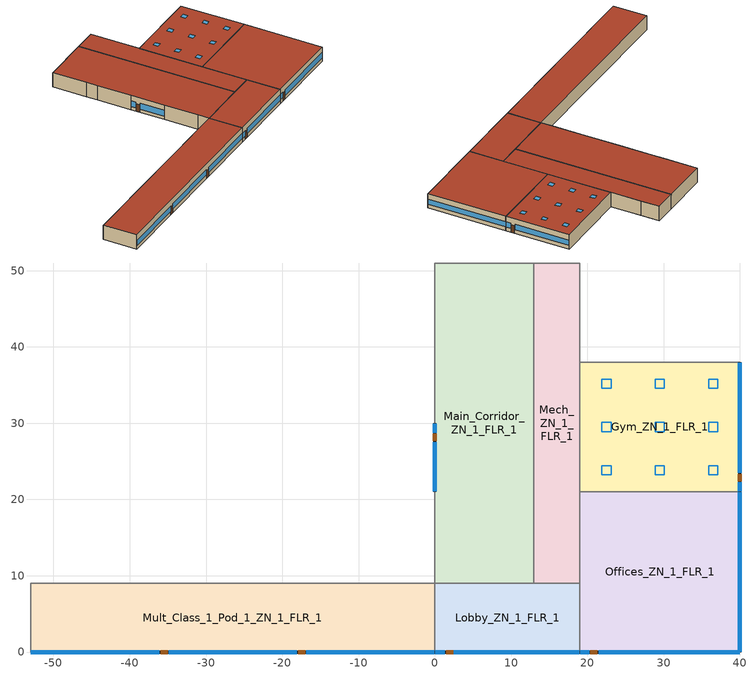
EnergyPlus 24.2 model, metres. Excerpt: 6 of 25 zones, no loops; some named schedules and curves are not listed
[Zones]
Mult_Class_1_Pod_1_ZN_1_FLR_1
 floor ground (Mult_Class_1_Pod_1_ZN_1_FLR_1_Floor_Ffactor): -53,9 0,9 0,0 -53,0 z0
 wall outside (nonres_ext_wall_grd): -53,0 0,0 z0:4
 wall to Lobby_ZN_1_FLR_1 (int_wall): 0,0 0,9 z0:4
 wall to Corridor_Pod_1_ZN_1_FLR_1 (int_wall): 0,9 -53,9 z0:4
 wall to Corner_Class_1_Pod_1_ZN_1_FLR_1 (int_wall): -53,9 -53,0 z0:4
 window (NonresWindow_U_0.369_SHGC_0.357): -52.95,0 -36.13,0 / -34.91,0 -18.09,0 / -16.87,0 -0.05,0 z1.03:2.5
 door (Swinging Door_con): -35.94,0 -35.02,0 / -17.88,0 -16.97,0 z0:2.13
 roof outside (nonres_roof): -53,0 0,0 0,9 -53,9 z4
Main_Corridor_ZN_1_FLR_1
 floor ground (Main_Corridor_ZN_1_FLR_1_Floor_Ffactor): 0,51 13,51 13,9 0,9 z0
 wall outside (nonres_ext_wall_grd): 0,30 0,21 z0:4
 wall to Lobby_ZN_1_FLR_1 (int_wall): 0,9 13,9 z0:4
 wall to Mech_ZN_1_FLR_1 (int_wall): 13,9 13,51 z0:4
 wall to Bath_ZN_1_FLR_1 (int_wall): 13,51 0,51 z0:4
 wall to Mult_Class_2_Pod_2_ZN_1_FLR_1 (int_wall): 0,51 0,42 z0:4
 wall to Corridor_Pod_2_ZN_1_FLR_1 (int_wall): 0,42 0,39 z0:4
 wall to Mult_Class_1_Pod_2_ZN_1_FLR_1 (int_wall): 0,39 0,30 z0:4
 wall to Mult_Class_2_Pod_1_ZN_1_FLR_1 (int_wall): 0,21 0,12 z0:4
 wall to Corridor_Pod_1_ZN_1_FLR_1 (int_wall): 0,12 0,9 z0:4
 window (NonresWindow_U_0.369_SHGC_0.357): 0,29.95 0,28.73 / 0,27.51 0,21.05 z0.88:2.52
 door (Swinging Door_con): 0,28.58 0,27.67 z0:2.13
 roof outside (nonres_roof): 0,9 13,9 13,51 0,51 z4
Lobby_ZN_1_FLR_1
 floor ground (Lobby_ZN_1_FLR_1_Floor_Ffactor): 0,9 19,9 19,0 0,0 z0
 wall outside (nonres_ext_wall_grd): 0,0 19,0 z0:4
 wall to Offices_ZN_1_FLR_1 (int_wall): 19,0 19,9 z0:4
 wall to Mech_ZN_1_FLR_1 (int_wall): 19,9 13,9 z0:4
 window (NonresWindow_U_0.369_SHGC_0.357): 0.05,0 1.27,0 / 2.49,0 18.95,0 z1:2.51
 door (Swinging Door_con): 1.5,0 2.41,0 z0:2.13
 roof outside (nonres_roof): 0,0 19,0 19,9 0,9 z4
Mech_ZN_1_FLR_1
 floor adiabatic (Mech_ZN_1_FLR_1_Floor_Ffactor): 13,51 19,51 19,9 13,9 z0
 wall to Offices_ZN_1_FLR_1 (int_wall): 19,9 19,21 z0:4
 wall to Gym_ZN_1_FLR_1 (int_wall): 19,21 19,38 z0:4
 wall to Kitchen_ZN_1_FLR_1 (int_wall): 19,38 19,46 z0:4
 wall to Cafeteria_ZN_1_FLR_1 (int_wall): 19,46 19,51 z0:4
 wall to Bath_ZN_1_FLR_1 (int_wall): 19,51 13,51 z0:4
 roof outside (nonres_roof): 13,9 19,9 19,51 13,51 z4
Offices_ZN_1_FLR_1
 floor ground (Offices_ZN_1_FLR_1_Floor_Ffactor): 19,21 40,21 40,0 19,0 z0
 wall outside (nonres_ext_wall_grd): 19,0 40,0 40,21 z0:4
 wall to Gym_ZN_1_FLR_1 (int_wall): 40,21 19,21 z0:4
 window (NonresWindow_U_0.369_SHGC_0.357): 40,0.05 40,20.95 z1.1:2.51; 19.05,0 20.27,0 / 21.49,0 39.95,0 z1.01:2.51
 door (Swinging Door_con): 20.39,0 21.3,0 z0:2.13
 roof outside (nonres_roof): 19,0 40,0 40,21 19,21 z4
Gym_ZN_1_FLR_1
 floor ground (Gym_ZN_1_FLR_1_Floor_Ffactor): 19,38 40,38 40,21 19,21 z0
 wall outside (nonres_ext_wall_grd): 40,21 40,38 z0:4
 wall to Kitchen_ZN_1_FLR_1 (int_wall): 40,38 19,38 z0:4
 window (NonresWindow_U_0.369_SHGC_0.357): 40,21.05 40,22.27 / 40,23.49 40,37.95 z0.99:2.51
 door (Swinging Door_con): 40,22.38 40,23.3 z0:2.13
 roof outside (nonres_roof): 19,21 40,21 40,38 19,38 z4
 skylight (NonresSkylight_U_0.5_SHGC_0.4): 21.89,23.22 23.11,23.22 23.11,24.44 21.89,24.44 z4; 28.89,23.22 30.11,23.22 30.11,24.44 28.89,24.44 z4; 35.89,23.22 37.11,23.22 37.11,24.44 35.89,24.44 z4; 21.89,28.89 23.11,28.89 23.11,30.11 21.89,30.11 z4; 28.89,28.89 30.11,28.89 30.11,30.11 28.89,30.11 z4; 35.89,28.89 37.11,28.89 37.11,30.11 35.89,30.11 z4; 21.89,34.56 23.11,34.56 23.11,35.78 21.89,35.78 z4; 28.89,34.56 30.11,34.56 30.11,35.78 28.89,35.78 z4; 35.89,34.56 37.11,34.56 37.11,35.78 35.89,35.78 z4
[Building]
SchoolPrimary: North Axis=0; Terrain=City; Loads Convergence Tolerance Value=0.04; Temperature Convergence Tolerance Value=0.2; Solar Distribution=FullInteriorAndExterior; Maximum Number of Warmup Days=25; Minimum Number of Warmup Days=6
[Site:Location]
New.York-John.F.Kennedy.Intl.AP_NY_USA WMO=744860: Latitude=40.66; Longitude=-73.8; Time Zone=-5; Elevation=7
[SizingPeriod:DesignDay] Day of Month=21; DryBulb Temperature Range Modifier Type=DefaultMultipliers; Humidity Condition Type=Wetbulb; Barometric Pressure=101241; Rain Indicator=No; Snow Indicator=No; Daylight Saving Time Indicator=No
Name | Month | Day Type | Maximum DryBulb Temperature | Daily DryBulb Temperature Range | Wetbulb or DewPoint at Maximum DryBulb | Wind Speed | Wind Direction | Solar Model Indicator | Sky Clearness | ASHRAE Clear Sky Optical Depth for Beam Irradiance taub | ASHRAE Clear Sky Optical Depth for Diffuse Irradiance taud
New.York-John.F.Kennedy.Intl.AP_NY_USA Ann Htg 99.6% Condns DB | 1 | WinterDesignDay | -10.7 | 0 | -10.7 | 7.5 | 320 | ASHRAEClearSky | 0
New.York-John.F.Kennedy.Intl.AP_NY_USA Ann Clg .4% Condns DB=>MWB | 7 | SummerDesignDay | 32.1 | 7.4 | 23.1 | 5.6 | 230 | ASHRAETau |  | 0.541 | 1.8
[Site:GroundTemperature:FCfactorMethod]
January Ground Temperature=14; February Ground Temperature=7.3; March Ground Temperature=3.3; April Ground Temperature=1.2; May Ground Temperature=-0.2; June Ground Temperature=5.6; July Ground Temperature=10.9; August Ground Temperature=16.1; September Ground Temperature=21.7; October Ground Temperature=25; November Ground Temperature=24.8; December Ground Temperature=19.9
[Site:WaterMainsTemperature]
Calculation Method=Correlation; Annual Average Outdoor Air Temperature=12.4667; Maximum Difference In Monthly Average Outdoor Air Temperatures=25.2
[Material]
Name | Roughness | Thickness | Conductivity | Density | Specific Heat | Thermal Absorptance | Solar Absorptance | Visible Absorptance
Std Wood 6inch | MediumSmooth | 0.15 | 0.12 | 540 | 1210 | 0.9 | 0.7 | 0.7
F07 25mm stucco | Smooth | 0.0254 | 0.72 | 1856 | 840 | 0.9 | 0.7 | 0.7
F08 Metal surface | Smooth | 0.0008 | 45.28 | 7824 | 500
F13 Built-up roofing | Rough | 0.0095 | 0.16 | 1120 | 1460 | 0.9 | 0.77
G01 13mm gypsum board | Smooth | 0.0127 | 0.16 | 800 | 1090 | 0.9 | 0.7 | 0.5
G01 16mm gypsum board | MediumSmooth | 0.0159 | 0.16 | 800 | 1090
[Material:NoMass] Thermal Absorptance=0.9; Solar Absorptance=0.7; Visible Absorptance=0.7
Name | Roughness | Thermal Resistance
Opaque Door panel_con | MediumRough | 0.475973
Nonres_Roof_Insulation | MediumSmooth | 5.30668
Nonres_Exterior_Wall_Insulation_grd | MediumSmooth | 1.20316
[WindowMaterial:SimpleGlazingSystem]
Name | UFactor | Solar Heat Gain Coefficient | Visible Transmittance
Nonres Window Glazing Layer | 2.09528 | 0.357 | 0.3927
Nonres Skylight Glazing Layer | 2.83913 | 0.4 | 0.4
[Construction]
Swinging Door_con: Opaque Door panel_con
InteriorFurnishings: Std Wood 6inch
int_wall: G01 13mm gypsum board, G01 13mm gypsum board
nonres_roof: F13 Built-up roofing, Nonres_Roof_Insulation, F08 Metal surface
nonres_ext_wall_grd: F07 25mm stucco, G01 16mm gypsum board, Nonres_Exterior_Wall_Insulation_grd, G01 16mm gypsum board
NonresWindow_U_0.369_SHGC_0.357: Nonres Window Glazing Layer
NonresSkylight_U_0.5_SHGC_0.4: Nonres Skylight Glazing Layer
[Construction:FfactorGroundFloor] FFactor=0.90012
Name | Area | PerimeterExposed
Mult_Class_1_Pod_1_ZN_1_FLR_1_Floor_Ffactor | 477 | 53
Main_Corridor_ZN_1_FLR_1_Floor_Ffactor | 546 | 9
Lobby_ZN_1_FLR_1_Floor_Ffactor | 171 | 19
Mech_ZN_1_FLR_1_Floor_Ffactor | 252 | 0
Offices_ZN_1_FLR_1_Floor_Ffactor | 441 | 42
Gym_ZN_1_FLR_1_Floor_Ffactor | 357 | 17
[Zone] Type=1; Multiplier=1; Ceiling Height=4; Floor Area=autocalculate; Part of Total Floor Area=Yes
Name | Volume
Mult_Class_1_Pod_1_ZN_1_FLR_1 | 1908
Main_Corridor_ZN_1_FLR_1 | 2184
Lobby_ZN_1_FLR_1 | 684
Mech_ZN_1_FLR_1 | 1008
Offices_ZN_1_FLR_1 | 1764
Gym_ZN_1_FLR_1 | 1428
[InternalMass] Construction=InteriorFurnishings
Name | Zone or ZoneList | Surface Area
Mult_Class_1_Pod_1_ZN_1_FLR_1_InternalMass_1 | Mult_Class_1_Pod_1_ZN_1_FLR_1 | 954
Main_Corridor_ZN_1_FLR_1_InternalMass_1 | Main_Corridor_ZN_1_FLR_1 | 1092
Lobby_ZN_1_FLR_1_InternalMass_1 | Lobby_ZN_1_FLR_1 | 342
Mech_ZN_1_FLR_1_InternalMass_1 | Mech_ZN_1_FLR_1 | 504
Offices_ZN_1_FLR_1_InternalMass_1 | Offices_ZN_1_FLR_1 | 882
Gym_ZN_1_FLR_1_InternalMass_1 | Gym_ZN_1_FLR_1 | 714
[People] Fraction Radiant=0.3; Sensible Heat Fraction=AUTOCALCULATE; Activity Level Schedule=ACTIVITY_SCH; Enable ASHRAE 55 Comfort Warnings=No; Mean Radiant Temperature Calculation Type=EnclosureAveraged; Work Efficiency Schedule=WORK_EFF_SCH; Clothing Insulation Calculation Method=ClothingInsulationSchedule; Clothing Insulation Schedule=CLOTHING_SCH; Air Velocity Schedule=AIR_VELO_SCH; Thermal Comfort Model 1 Type=FANGER
Name | Zone or ZoneList or Space or SpaceList | Number of People Schedule | Number of People Calculation Method | Floor Area per Person | Number of People
Mult_Class_1_Pod_1_ZN_1_FLR_1 | Mult_Class_1_Pod_1_ZN_1_FLR_1 | BLDG_OCC_SCH | Area/Person | 3.716
Mech_ZN_1_FLR_1 | Mech_ZN_1_FLR_1 | BLDG_OCC_SCH | People |  | 4.069
Offices_ZN_1_FLR_1 | Offices_ZN_1_FLR_1 | BLDG_OCC_SCH_Offices_w_SB | Area/Person | 18.579
Gym_ZN_1_FLR_1 | Gym_ZN_1_FLR_1 | BLDG_OCC_SCH_Gym | Area/Person | 3.096
MAIN_CORRIDOR_ZN_1_FLR_1 | MAIN_CORRIDOR_ZN_1_FLR_1 | BLDG_OCC_SCH | People |  | 29.388
LOBBY_ZN_1_FLR_1 | LOBBY_ZN_1_FLR_1 | BLDG_OCC_SCH | People |  | 18.408
[Lights] Design Level Calculation Method=Watts/Area; Return Air Fraction=0; Fraction Radiant=0.37; Fraction Visible=0.2; Fraction Replaceable=1; EndUse Subcategory=LightsWired; Return Air Fraction Calculated from Plenum Temperature=No
Name | Zone or ZoneList or Space or SpaceList | Schedule | Watts per Floor Area
Mult_Class_1_Pod_1_ZN_1_FLR_1_Lights | Mult_Class_1_Pod_1_ZN_1_FLR_1 | ltg_sch_classroom | 7.42257
Main_Corridor_ZN_1_FLR_1_Lights | Main_Corridor_ZN_1_FLR_1 | ltg_sch_corridor | 4.289247
Lobby_ZN_1_FLR_1_Lights | Lobby_ZN_1_FLR_1 | ltg_sch_lobby | 7.750008
Mech_ZN_1_FLR_1_Lights | Mech_ZN_1_FLR_1 | ltg_sch_mechanical | 6.878133
Offices_ZN_1_FLR_1_Lights | Offices_ZN_1_FLR_1 | ltg_sch_office | 6.357204
Gym_ZN_1_FLR_1_Lights | Gym_ZN_1_FLR_1 | ltg_sch_gym | 7.188129
[ElectricEquipment] Schedule=BLDG_EQUIP_SCH; Design Level Calculation Method=EquipmentLevel; Fraction Latent=0; Fraction Radiant=0.5; Fraction Lost=0; EndUse Subcategory=MiscPlug
Name | Zone or ZoneList or Space or SpaceList | Design Level
Mult_Class_1_Pod_1_ZN_1_FLR_1_PlugMisc_Equip | Mult_Class_1_Pod_1_ZN_1_FLR_1 | 7155
Main_Corridor_ZN_1_FLR_1_PlugMisc_Equip | Main_Corridor_ZN_1_FLR_1 | 2184
Lobby_ZN_1_FLR_1_PlugMisc_Equip | Lobby_ZN_1_FLR_1 | 684
Mech_ZN_1_FLR_1_PlugMisc_Equip | Mech_ZN_1_FLR_1 | 2520
Offices_ZN_1_FLR_1_PlugMisc_Equip | Offices_ZN_1_FLR_1 | 4762.8
Gym_ZN_1_FLR_1_PlugMisc_Equip | Gym_ZN_1_FLR_1 | 1785
[Daylighting:Controls] Daylighting Method=SplitFlux; Availability Schedule=DaylightAvailSch; Lighting Control Type=Continuousoff; Minimum Input Power Fraction for Continuous or ContinuousOff Dimming Control=0.2; Minimum Light Output Fraction for Continuous or ContinuousOff Dimming Control=0.2; Number of Stepped Control Steps=3; Probability Lighting will be Reset When Needed in Manual Stepped Control=1; Maximum Allowable Discomfort Glare Index=22
Name | Zone or Space | Glare Calculation Daylighting Reference Point | Glare Calculation Azimuth Angle of View Direction Clockwise from Zone yAxis | Daylighting Reference Point 1 | Fraction of Lights Controlled by Reference Point 1 | Illuminance Setpoint at Reference Point 1 | Daylighting Reference Point 2 | Fraction of Lights Controlled by Reference Point 2 | Illuminance Setpoint at Reference Point 2
Gym_ZN_1_FLR_1_DaylCtrl | Gym_ZN_1_FLR_1 | Gym_ZN_1_FLR_1_DaylRefPt1 | 0 | Gym_ZN_1_FLR_1_DaylRefPt1 | 0.5 | 538 | Gym_ZN_1_FLR_1_DaylRefPt2 | 0.5 | 538
Mult_Class_1_Pod_1_ZN_1_FLR_1_DaylCtrl | Mult_Class_1_Pod_1_ZN_1_FLR_1 | Mult_Class_1_Pod_1_ZN_1_FLR_1_DaylRefPt1 | 180 | Mult_Class_1_Pod_1_ZN_1_FLR_1_DaylRefPt1 | 0.28 | 377 | Mult_Class_1_Pod_1_ZN_1_FLR_1_DaylRefPt2 | 0.28 | 377
Lobby_ZN_1_FLR_1_DaylCtrl | Lobby_ZN_1_FLR_1 | Lobby_ZN_1_FLR_1_DaylRefPt1 | 180 | Lobby_ZN_1_FLR_1_DaylRefPt1 | 0.28 | 269 | Lobby_ZN_1_FLR_1_DaylRefPt2 | 0.28 | 269
Offices_ZN_1_FLR_1_DaylCtrl | Offices_ZN_1_FLR_1 | Offices_ZN_1_FLR_1_DaylRefPt1 | 180 | Offices_ZN_1_FLR_1_DaylRefPt1 | 0.24 | 323 | Offices_ZN_1_FLR_1_DaylRefPt2 | 0.18 | 323
[ZoneInfiltration:DesignFlowRate] Temperature Term Coefficient=0; Velocity Squared Term Coefficient=0
Name | Zone or ZoneList or Space or SpaceList | Schedule | Design Flow Rate Calculation Method | Flow Rate per Exterior Surface Area | Constant Term Coefficient | Velocity Term Coefficient | Design Flow Rate
Mult_Class_1_Pod_1_ZN_1_FLR_1_Infiltration | Mult_Class_1_Pod_1_ZN_1_FLR_1 | INFIL_SCH_PNNL | Flow/ExteriorWallArea | 0.000569572 | 0 | 0.224
Main_Corridor_ZN_1_FLR_1_Infiltration | Main_Corridor_ZN_1_FLR_1 | INFIL_SCH_PNNL | Flow/ExteriorWallArea | 0.000569572 | 0 | 0.224
Lobby_ZN_1_FLR_1_Infiltration | Lobby_ZN_1_FLR_1 | INFIL_SCH_PNNL | Flow/ExteriorWallArea | 0.000569572 | 0 | 0.224
Lobby_ZN_1_FLR_1_Door_Infiltration | Lobby_ZN_1_FLR_1 | INFIL_Door_Opening_SCH | Flow/Zone |  | 1 | 0 | 3.03132
Mech_ZN_1_FLR_1_Infiltration | Mech_ZN_1_FLR_1 | INFIL_SCH_PNNL | Flow/ExteriorWallArea | 0.000569572 | 0 | 0.224
Offices_ZN_1_FLR_1_Infiltration | Offices_ZN_1_FLR_1 | INFIL_SCH_PNNL | Flow/ExteriorWallArea | 0.000569572 | 0 | 0.224
Gym_ZN_1_FLR_1_Infiltration | Gym_ZN_1_FLR_1 | INFIL_SCH_PNNL | Flow/ExteriorWallArea | 0.000569572 | 0 | 0.224
[Exterior:Lights] Control Option=AstronomicalClock; EndUse Subcategory=General
Name | Schedule | Design Level
Exterior_Lights_a | Exterior_lighting_schedule_a | 172.03
Exterior_Lights_b | Exterior_lighting_schedule_b_2016 | 1343.6
Exterior_Lights_c | Exterior_lighting_schedule_c_2016 | 445.39
[EnergyManagementSystem:Program]
SET_cCL2_Pod_3_ZN_1_FLR_1_Light_EMS_Program: SET cCL2_Pod_3_ZN_1_FLR_1_LSr_IP=0.093*cCL2_Pod_3_ZN_1_FLR_1_LSr/cCL2_Pod_3_ZN_1_FLR_1_Area; IF (cCL2_Pod_3_ZN_1_FLR_1_OSr <= 0) && (cCL2_Pod_3_ZN_1_FLR_1_LSr_IP >= 0.02); SET cCL2_Pod_3_ZN_1_FLR_1_LAr = 0.02*cCL2_Pod_3_ZN_1_FLR_1_Area/0.09290304; ELSE; SET cCL2_Pod_3_ZN_1_FLR_1_LAr = NULL; ENDIF
SET_mCl2_Pod_3_ZN_1_FLR_1_Light_EMS_Program: SET mCl2_Pod_3_ZN_1_FLR_1_LSr_IP=0.093*mCl2_Pod_3_ZN_1_FLR_1_LSr/mCl2_Pod_3_ZN_1_FLR_1_Area; IF (mCl2_Pod_3_ZN_1_FLR_1_OSr <= 0) && (mCl2_Pod_3_ZN_1_FLR_1_LSr_IP >= 0.02); SET mCl2_Pod_3_ZN_1_FLR_1_LAr = 0.02*mCl2_Pod_3_ZN_1_FLR_1_Area/0.09290304; ELSE; SET mCl2_Pod_3_ZN_1_FLR_1_LAr = NULL; ENDIF
SET_cPCLZN_1_FLR_1_Light_EMS_Program: SET cPCLZN_1_FLR_1_LSr_IP=0.093*cPCLZN_1_FLR_1_LSr/cPCLZN_1_FLR_1_Area; IF (cPCLZN_1_FLR_1_OSr <= 0) && (cPCLZN_1_FLR_1_LSr_IP >= 0.02); SET cPCLZN_1_FLR_1_LAr = 0.02*cPCLZN_1_FLR_1_Area/0.09290304; ELSE; SET cPCLZN_1_FLR_1_LAr = NULL; ENDIF
SET_Main_Corridor_ZN_1_FLR_1_Light_EMS_Program: SET Main_Corridor_ZN_1_FLR_1_LSr_IP=0.093*Main_Corridor_ZN_1_FLR_1_LSr/Main_Corridor_ZN_1_FLR_1_Area; IF (Main_Corridor_ZN_1_FLR_1_OSr <= 0) && (Main_Corridor_ZN_1_FLR_1_LSr_IP >= 0.02); SET Main_Corridor_ZN_1_FLR_1_LAr = 0.02*Main_Corridor_ZN_1_FLR_1_Area/0.09290304; ELSE; SET Main_Corridor_ZN_1_FLR_1_LAr = NULL; ENDIF
SET_Lobby_ZN_1_FLR_1_Light_EMS_Program: SET Lobby_ZN_1_FLR_1_LSr_IP=0.093*Lobby_ZN_1_FLR_1_LSr/Lobby_ZN_1_FLR_1_Area; IF (Lobby_ZN_1_FLR_1_OSr <= 0) && (Lobby_ZN_1_FLR_1_LSr_IP >= 0.02); SET Lobby_ZN_1_FLR_1_LAr = 0.02*Lobby_ZN_1_FLR_1_Area/0.09290304; ELSE; SET Lobby_ZN_1_FLR_1_LAr = NULL; ENDIF
SET_Mech_ZN_1_FLR_1_Light_EMS_Program: SET Mech_ZN_1_FLR_1_LSr_IP=0.093*Mech_ZN_1_FLR_1_LSr/Mech_ZN_1_FLR_1_Area; IF (Mech_ZN_1_FLR_1_OSr <= 0) && (Mech_ZN_1_FLR_1_LSr_IP >= 0.02); SET Mech_ZN_1_FLR_1_LAr = 0.02*Mech_ZN_1_FLR_1_Area/0.09290304; ELSE; SET Mech_ZN_1_FLR_1_LAr = NULL; ENDIF
SET_Bath_ZN_1_FLR_1_Light_EMS_Program: SET Bath_ZN_1_FLR_1_LSr_IP=0.093*Bath_ZN_1_FLR_1_LSr/Bath_ZN_1_FLR_1_Area; IF (Bath_ZN_1_FLR_1_OSr <= 0) && (Bath_ZN_1_FLR_1_LSr_IP >= 0.02); SET Bath_ZN_1_FLR_1_LAr = 0.02*Bath_ZN_1_FLR_1_Area/0.09290304; ELSE; SET Bath_ZN_1_FLR_1_LAr = NULL; ENDIF
SET_Offices_ZN_1_FLR_1_Light_EMS_Program: SET Offices_ZN_1_FLR_1_LSr_IP=0.093*Offices_ZN_1_FLR_1_LSr/Offices_ZN_1_FLR_1_Area; IF (Offices_ZN_1_FLR_1_OSr <= 0) && (Offices_ZN_1_FLR_1_LSr_IP >= 0.02); IF (ActualOccupancy <= 0); SET Offices_ZN_1_FLR_1_LAr = 0.02*Offices_ZN_1_FLR_1_Area/0.09290304; ELSE; SET Offices_ZN_1_FLR_1_LAr = NULL; ENDIF; ELSE; SET Offices_ZN_1_FLR_1_LAr = NULL; ENDIF
SET_Gym_ZN_1_FLR_1_Light_EMS_Program: SET Gym_ZN_1_FLR_1_LSr_IP=0.093*Gym_ZN_1_FLR_1_LSr/Gym_ZN_1_FLR_1_Area; IF (Gym_ZN_1_FLR_1_OSr <= 0) && (Gym_ZN_1_FLR_1_LSr_IP >= 0.02); SET Gym_ZN_1_FLR_1_LAr = 0.02*Gym_ZN_1_FLR_1_Area/0.09290304; ELSE; SET Gym_ZN_1_FLR_1_LAr = NULL; ENDIF
SET_Kitchen_ZN_1_FLR_1_Light_EMS_Program: SET Kitchen_ZN_1_FLR_1_LSr_IP=0.093*Kitchen_ZN_1_FLR_1_LSr/Kitchen_ZN_1_FLR_1_Area; IF (Kitchen_ZN_1_FLR_1_OSr <= 0) && (Kitchen_ZN_1_FLR_1_LSr_IP >= 0.02); SET Kitchen_ZN_1_FLR_1_LAr = 0.02*Kitchen_ZN_1_FLR_1_Area/0.09290304; ELSE; SET Kitchen_ZN_1_FLR_1_LAr = NULL; ENDIF
SET_Cafeteria_ZN_1_FLR_1_Light_EMS_Program: SET Cafeteria_ZN_1_FLR_1_LSr_IP=0.093*Cafeteria_ZN_1_FLR_1_LSr/Cafeteria_ZN_1_FLR_1_Area; IF (Cafeteria_ZN_1_FLR_1_OSr <= 0) && (Cafeteria_ZN_1_FLR_1_LSr_IP >= 0.02); SET Cafeteria_ZN_1_FLR_1_LAr = 0.02*Cafeteria_ZN_1_FLR_1_Area/0.09290304; ELSE; SET Cafeteria_ZN_1_FLR_1_LAr = NULL; ENDIF
SET_LMC_ZN_1_FLR_1_Light_EMS_Program: SET LMC_ZN_1_FLR_1_LSr_IP=0.093*LMC_ZN_1_FLR_1_LSr/LMC_ZN_1_FLR_1_Area; IF (LMC_ZN_1_FLR_1_OSr <= 0) && (LMC_ZN_1_FLR_1_LSr_IP >= 0.02); SET LMC_ZN_1_FLR_1_LAr = 0.02*LMC_ZN_1_FLR_1_Area/0.09290304; ELSE; SET LMC_ZN_1_FLR_1_LAr = NULL; ENDIF
OA_BASED_OPTIMUM_START_EMS_Program: IF DaylightSavings==0 && DayOfWeek>1 && DayOfWeek<>7 && Hour==6 && OAT<23.9 && OAT>1.7; SET CLGSETP_SCH_Actuator = 26.7; SET HTGSETP_SCH_Actuator = 15.6; SET CLGSETP_SCH_w_SB_Actuator = 26.7; SET HTGSETP_SCH_w_SB_Actuator = 15.6; ELSEIF DaylightSavings==1 && DayOfWeek>1 && DayOfWeek<>7 && Hour==5 && OAT<23.9 && OAT>1.7; SET CLGSETP_SCH_Actuator = 26.7; SET HTGSETP_SCH_Actuator = 15.6; SET CLGSETP_SCH_w_SB_Actuator = 26.7; SET HTGSETP_SCH_w_SB_Actuator = 15.6; ELSE; SET CLGSETP_SCH_Actuator = NULL; SET HTGSETP_SCH_Actuator = NULL; SET CLGSETP_SCH_w_SB_Actuator = NULL; SET HTGSETP_SCH_w_SB_Actuator = NULL; ENDIF
[EnergyManagementSystem:GlobalVariable]
Wired_LTG
BoilerType; CapRated; EtRated; PLRx; Ecx; SkinLossRate
[EnergyManagementSystem:OutputVariable]
Wired_LTG: EMS Variable=Wired_LTG; Type of Data in Variable=Summed; Update Frequency=ZoneTimeStep
[AVAILABILITYMANAGER:SCHEDULED]
VAV System 1 Availability Manager: Schedule=Always On Discrete
[Refrigeration:CompressorRack] Heat Rejection Location=ZONE; Design Condenser Fan Power=350; Condenser Type=AIRCOOLED
Name | Design Compressor Rack COP | Compressor Rack COP Function of Temperature Curve | Condenser Fan Power Function of Temperature Curve | EndUse Subcategory | Refrigeration Case Name or WalkIn Name or CaseAndWalkInList
RACK1 | 2.32 | RACK1_RackCOPfTCurve | RACK1_RackCondFanCurve2 | LowTempRefrigeration | RACK1CaseList
RACK2 | 6.98 | RACK2_RackCOPfTCurve |  | MedTempRefrigeration | RACK2CaseList
